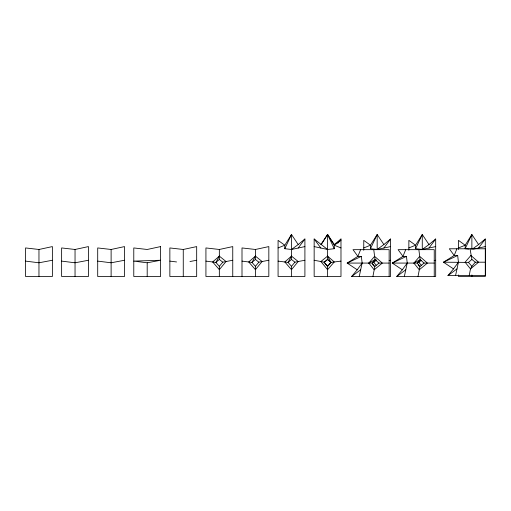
<?xml version="1.0" encoding="UTF-8"?>
<svg xmlns="http://www.w3.org/2000/svg" width="511" height="511" viewBox="0 0 511 511"><rect width="100%" height="100%" fill="white"/><g stroke="black" fill="none" stroke-linecap="round" stroke-linejoin="round"><path stroke-width="0.77" d="M372.909 276.489L374.844 266.499L378.99 263.076L389.146 263.076M418.004 276.489L419.94 266.499L424.085 263.076L434.241 263.076M469.213 275.601L470.484 268.901L471.87 266.333L475.294 262.194L485.45 262.194M359.246 276.489L362.133 263.076L361.366 256.369L357.885 256.369L347.167 263.076L357.208 269.782L362.133 263.076M404.342 276.489L407.229 263.076L406.462 256.369L402.981 256.369L392.263 263.076L402.304 269.782L407.229 263.076M455.55 275.601L458.437 262.194L457.671 255.487L454.196 255.487L443.471 262.194L453.519 268.901L458.437 262.194M360.6 249.662L357.885 256.369L353.012 249.662L389.146 249.662L389.146 276.489M405.696 249.662L402.981 256.369L398.107 249.662L434.241 249.662L434.241 276.489M456.904 248.78L454.196 255.487L449.316 248.78L485.45 248.78L485.45 275.601L447.962 275.601L453.519 268.901M284.787 248.71L291.494 234.511L298.2 244.558L291.494 249.477L284.787 248.71L284.787 245.229L291.494 234.511L291.494 259.441L288.07 262.411L278.08 261.108M326.561 236.644L327.57 234.511L334.277 244.558L340.984 239.001L340.984 276.489L314.156 276.489L314.156 239.001L327.57 249.477L334.277 248.71L334.277 245.229L327.57 234.511L320.863 244.558M370.469 248.71L377.175 234.511L383.882 244.558L377.175 249.477L370.469 248.71L370.469 245.229L377.175 234.511L377.175 249.477L390.589 246.589M415.564 248.71L422.271 234.511L428.978 244.558L422.271 249.477L415.564 248.71L415.564 245.229L422.271 234.511L422.271 249.477L435.685 246.589M468.894 249.138L465.17 248.71L471.87 234.511L478.577 244.558L472.483 249.029M232.754 260.252L226.047 261.523L219.34 256.139L215.917 262.411L205.927 261.108M268.831 260.252L262.124 261.523L255.417 256.139L251.993 262.411L242.003 261.108M304.907 260.252L298.2 261.523L291.494 256.139L288.07 262.411L291.494 266.333L291.494 276.489M375.272 259.62L373.752 262.411L372.436 262.226M420.368 259.62L418.848 262.411L417.532 262.226M321.285 244.565L327.57 234.511L334.277 248.71M298.2 248.033L304.907 239.001L304.907 276.489L278.08 276.489L278.08 240.355L284.787 245.229L278.08 247.944M337.854 243.217L340.984 239.001M383.882 248.033L390.589 239.001L390.589 276.489L351.657 276.489L357.208 269.782M428.978 248.033L435.685 239.001L435.685 276.489L396.753 276.489L402.304 269.782M478.577 248.033L485.284 239.001L485.284 276.489L458.463 276.489L458.463 274.95M219.34 276.489L219.34 266.333L222.764 262.194L226.047 261.523L219.34 269.642L212.633 261.951L219.34 256.139M255.417 276.489L255.417 266.333L258.841 262.194L262.124 261.523L255.417 269.642L248.71 261.951L255.417 256.139M291.494 266.333L294.917 262.194L298.2 261.523L291.494 269.642L284.787 261.951L291.494 256.139M327.57 276.489L327.57 266.333L330.994 262.194L327.57 259.441L327.57 234.511M378.99 263.076L375.068 259.652L374.608 256.369L382.298 263.076L374.18 269.782L368.789 263.076L374.608 256.369L373.765 249.662M361.366 256.369L347.167 263.076L372.097 263.076L375.068 259.652L368.789 263.076M424.085 263.076L420.163 259.652L419.703 256.369L427.388 263.076L419.276 269.782L413.884 263.076L419.703 256.369L418.86 249.662M406.462 256.369L392.263 263.076L417.193 263.076L420.163 259.652L413.884 263.076M314.156 260.252L320.863 261.523L327.57 256.139L330.994 262.411L327.57 259.441L324.146 262.411L327.57 266.333L330.994 262.411L340.984 261.108M232.754 276.489L232.754 246.589L219.34 249.477L219.34 259.441L215.917 262.411L219.34 266.333M219.34 249.477L205.927 247.944L205.927 276.489L268.831 276.489L268.831 246.589L255.417 249.477L255.417 259.441L251.993 262.411L255.417 266.333M376.601 259.939L373.752 262.411L376.198 265.215M421.128 260.431L418.848 262.411L421.294 265.215M457.671 255.487L443.471 262.194L468.453 262.411L471.87 259.441L470.069 248.78M298.2 244.558L304.907 239.001M383.882 244.558L390.589 239.001M428.978 244.558L435.685 239.001M478.577 244.558L485.284 239.001M327.57 256.139L334.277 261.951L327.57 269.642L320.863 261.523L324.146 262.194L327.57 259.441M351.657 276.489L360.689 269.782M396.753 276.489L405.785 269.782M447.962 275.601L456.994 268.901M340.984 240.355L334.277 245.229L340.984 247.944M363.762 247.944L370.469 245.229L363.762 240.355L363.762 250.269M408.857 247.944L415.564 245.229L408.857 240.355L408.857 250.269M458.463 247.944L465.17 245.229L471.87 234.511L471.87 249.477M38.964 249.477L52.378 246.589L52.378 276.489L25.55 276.489L25.55 247.944L38.964 249.477L38.964 276.489M75.04 249.477L88.454 246.589L88.454 276.489L61.627 276.489L61.627 247.944L75.04 249.477L75.04 276.489M111.117 249.477L124.531 246.589L124.531 276.489L97.703 276.489L97.703 247.944L111.117 249.477L111.117 276.489M183.264 249.477L196.678 246.589L196.678 276.489L169.856 276.489L169.856 247.944L183.264 249.477L183.264 276.489M291.494 249.477L304.907 246.589M473.365 249.157L485.284 246.589M52.378 260.252L38.964 262.795L25.55 261.108M88.454 260.252L75.04 262.795L61.627 261.108M124.531 260.252L111.117 262.795L97.703 261.108M147.194 262.795L160.601 260.252L133.78 261.108L147.194 262.795L147.194 276.489M189.971 261.523L196.678 260.252M389.095 260.533L390.589 260.252M434.19 260.533L435.685 260.252M255.417 249.477L242.003 247.944L242.003 276.489M169.856 261.108L176.557 261.951M314.156 246.589L327.57 249.477M471.87 259.441L475.294 262.194M291.494 259.441L294.917 262.194M255.417 259.441L258.841 262.194M219.34 259.441L222.764 262.194M468.453 262.411L471.87 266.333M418.145 264.909L419.691 266.685M372.532 264.315L374.595 266.685M324.146 262.194L327.57 266.333M417.193 263.076L419.94 266.499M372.097 263.076L374.844 266.499M314.156 239.001L320.863 248.033M471.87 274.969L471.87 276.489M465.17 248.71L465.17 245.229L458.463 240.355L458.463 249.496M470.912 255.487L465.099 262.194L470.484 268.901L478.603 262.194L470.912 255.487M160.601 246.589L147.194 249.477L133.78 247.944L133.78 276.489L160.601 276.489L160.601 246.589"/></g></svg>
